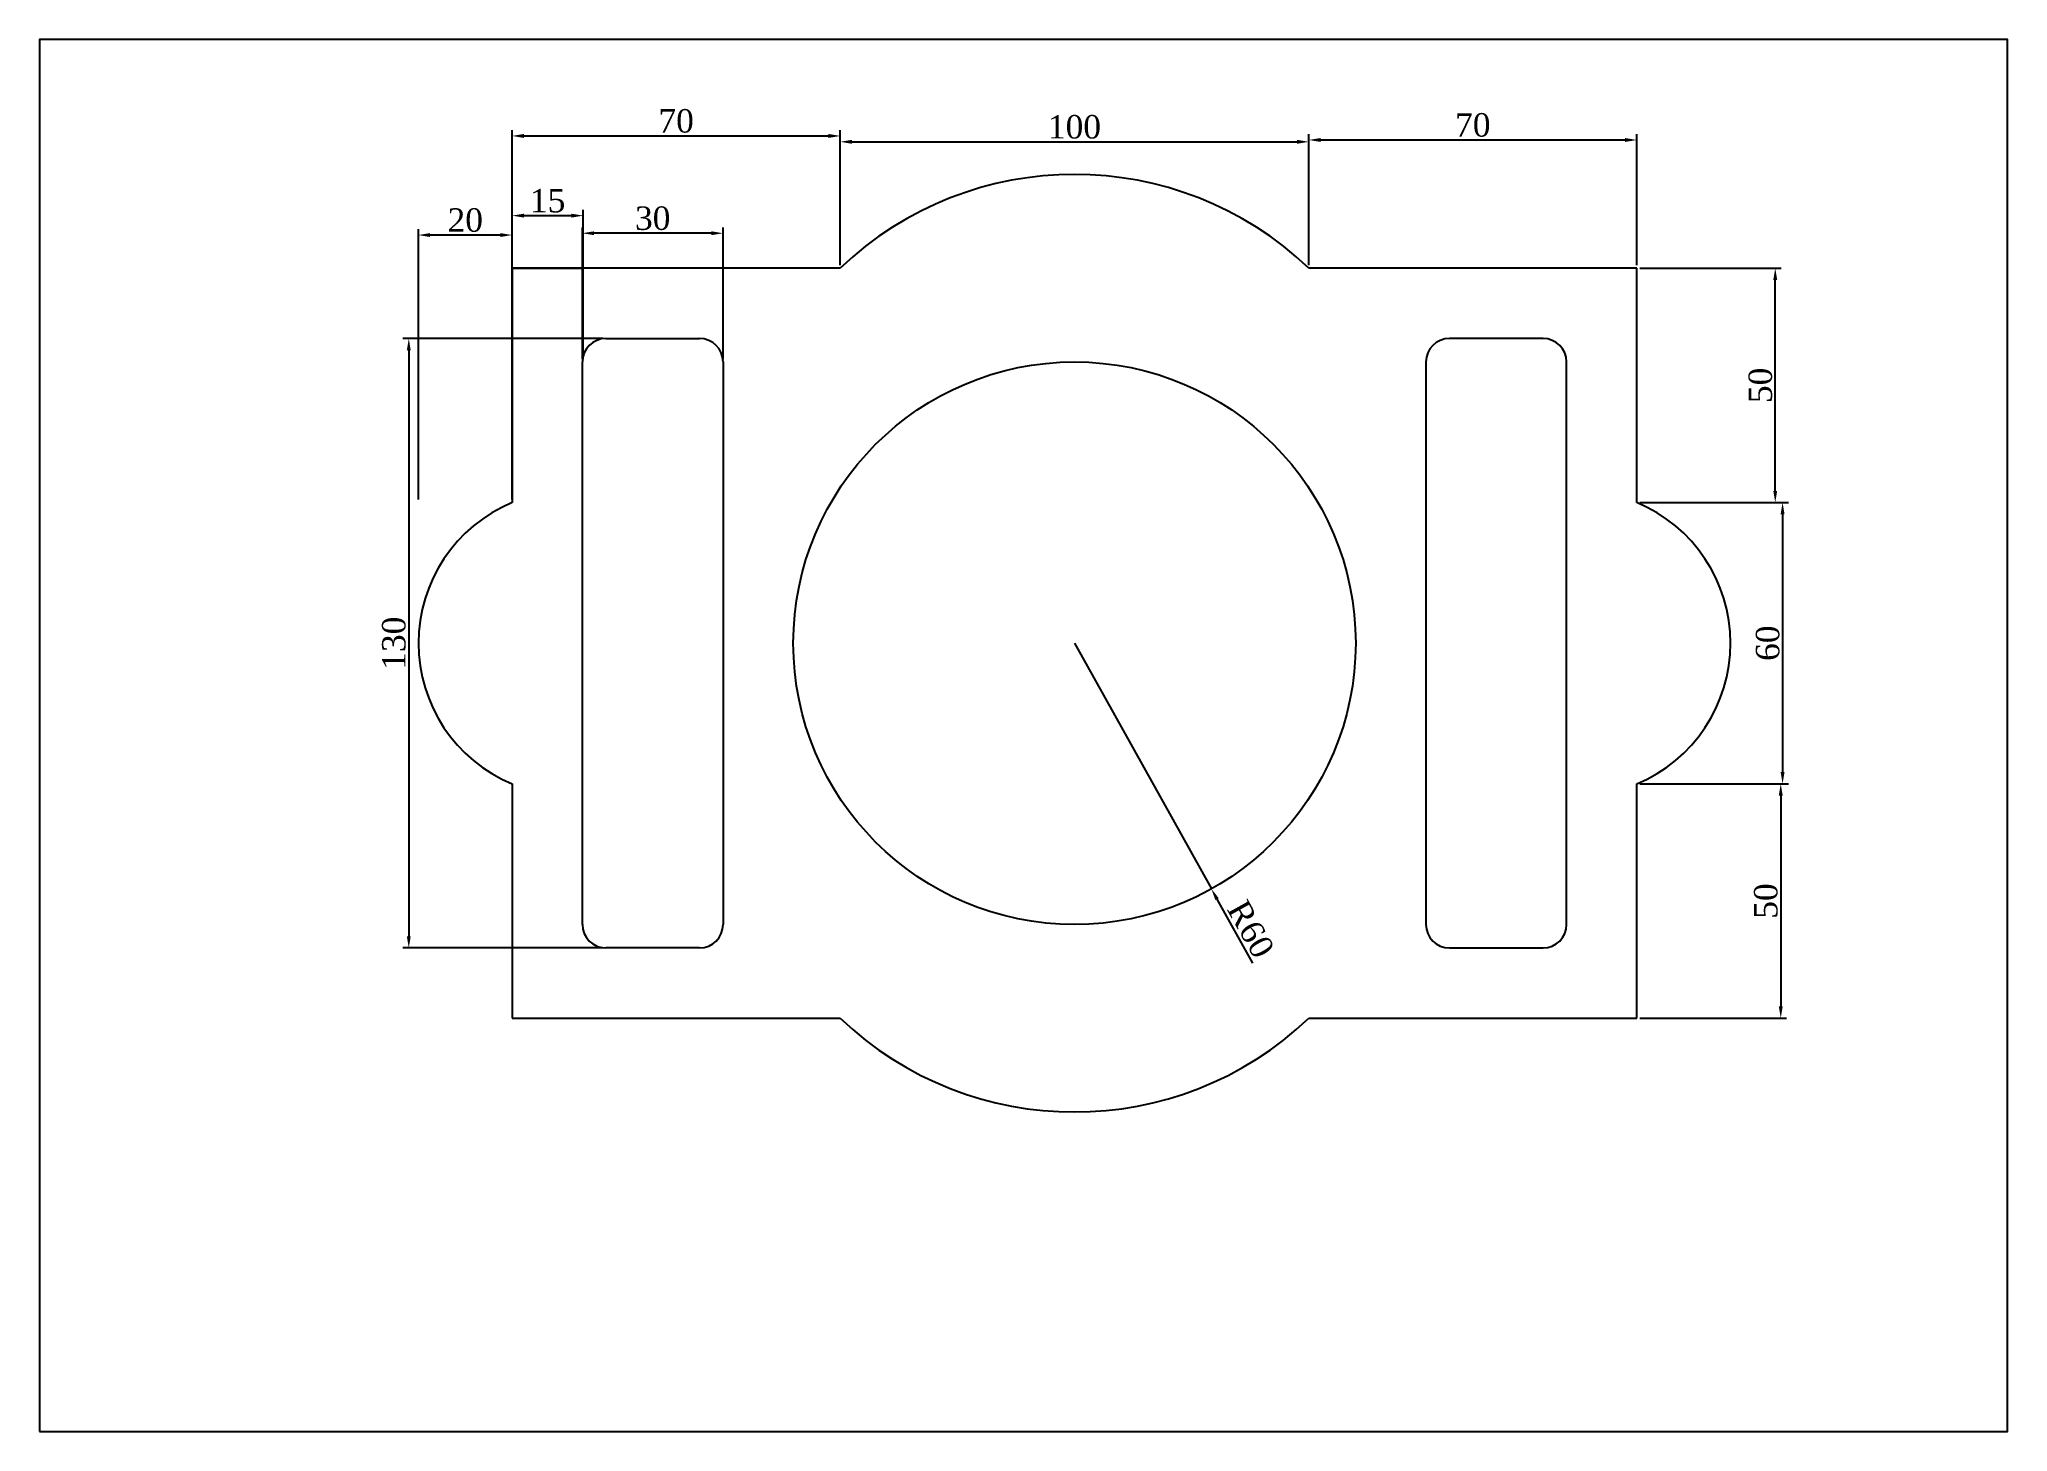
# Model space of a CAD drawing. Header units: millimetres. Extents: x 0 to 420, y 0 to 297.
import ezdxf

# ---------------------------------------------------------------- set-up
doc = ezdxf.new("R2010")
doc.units = ezdxf.units.MM
doc.styles.get("Standard").update_dxf_attribs({"font": 'times.ttf', "height": 5})
doc.dimstyles.new('ISO-25', dxfattribs={"dimtxt": 5, "dimasz": 2.5, "dimexe": 1.25, "dimexo": 0.625, "dimtad": 1, "dimdec": 0, "dimtxsty": 'Standard', "dimcen": 2.5, "dimadec": 0, "dimazin": 0, "dimtfac": 1, "dimtdec": 0, "dimtmove": 0, "dimatfit": 3, "dimfxl": 1, "dimarcsym": 0})

# ---------------------------------------------------------------- blocks, each defined once
blk = doc.blocks.new('*D2')
at = {"color": 0, "lineweight": -2, "transparency": 16777216}
for p, q in [((120.26, 233.19), (77.58, 233.19)), ((78.83, 230.69), (78.83, 105.69)), ((120.26, 103.19), (77.58, 103.19))]:
    blk.add_line(p, q, dxfattribs=at)
at = {"color": 0, "transparency": 16777216}
for points in [[(78.41, 230.69), (79.24, 230.69), (78.83, 233.19)], [(78.41, 105.69), (79.24, 105.69), (78.83, 103.19)]]:
    blk.add_solid(points, dxfattribs=at)
at = {"layer": 'Defpoints', "color": 0, "transparency": 16777216}
for p in [(120.88, 233.19), (78.83, 103.19), (120.88, 103.19)]:
    blk.add_point(p, dxfattribs=at)
at = {"color": 0, "transparency": 16777216, "insert": (75.66, 168.19), "char_height": 5, "attachment_point": 5, "rotation": 90}
blk.add_mtext('130', dxfattribs=at)
blk = doc.blocks.new('*D3')
at = {"color": 0, "lineweight": -2, "transparency": 16777216}
for p, q in [((100.88, 233.81), (100.88, 260.65)), ((116.03, 230.02), (116.03, 260.65)), ((103.38, 259.4), (113.53, 259.4))]:
    blk.add_line(p, q, dxfattribs=at)
at = {"color": 0, "transparency": 16777216}
for points in [[(103.38, 259.81), (103.38, 258.98), (100.88, 259.4)], [(113.53, 259.81), (113.53, 258.98), (116.03, 259.4)]]:
    blk.add_solid(points, dxfattribs=at)
at = {"layer": 'Defpoints', "color": 0, "transparency": 16777216}
for p in [(116.03, 259.4), (100.88, 233.19), (116.03, 229.4)]:
    blk.add_point(p, dxfattribs=at)
at = {"color": 0, "transparency": 16777216, "insert": (108.46, 262.57), "char_height": 5, "attachment_point": 5}
blk.add_mtext('15', dxfattribs=at)
blk = doc.blocks.new('*D4')
at = {"color": 0, "lineweight": -2, "transparency": 16777216}
for p, q in [((341.51, 198.19), (373.23, 198.19)), ((371.98, 195.69), (371.98, 140.69)), ((341.51, 138.19), (373.23, 138.19))]:
    blk.add_line(p, q, dxfattribs=at)
at = {"color": 0, "transparency": 16777216}
for points in [[(371.56, 195.69), (372.39, 195.69), (371.98, 198.19)], [(371.56, 140.69), (372.39, 140.69), (371.98, 138.19)]]:
    blk.add_solid(points, dxfattribs=at)
at = {"layer": 'Defpoints', "color": 0, "transparency": 16777216}
for p in [(340.88, 198.19), (340.88, 138.19), (371.98, 138.19)]:
    blk.add_point(p, dxfattribs=at)
at = {"color": 0, "transparency": 16777216, "insert": (368.81, 168.19), "char_height": 5, "attachment_point": 5, "rotation": 90}
blk.add_mtext('60', dxfattribs=at)
blk = doc.blocks.new('*D5')
at = {"color": 0, "lineweight": -2, "transparency": 16777216}
for p, q in [((80.88, 198.81), (80.88, 256.51)), ((100.88, 198.81), (100.88, 256.51)), ((98.38, 255.26), (83.38, 255.26))]:
    blk.add_line(p, q, dxfattribs=at)
at = {"color": 0, "transparency": 16777216}
for points in [[(83.38, 255.67), (83.38, 254.84), (80.88, 255.26)], [(98.38, 255.67), (98.38, 254.84), (100.88, 255.26)]]:
    blk.add_solid(points, dxfattribs=at)
at = {"layer": 'Defpoints', "color": 0, "transparency": 16777216}
for p in [(80.88, 255.26), (80.88, 198.19), (100.88, 198.19)]:
    blk.add_point(p, dxfattribs=at)
at = {"color": 0, "transparency": 16777216, "insert": (90.88, 258.43), "char_height": 5, "attachment_point": 5}
blk.add_mtext('20', dxfattribs=at)
blk = doc.blocks.new('*D6')
at = {"color": 0, "lineweight": -2, "transparency": 16777216}
for p, q in [((220.88, 168.19), (250.09, 115.78)), ((258.93, 99.91), (251.31, 113.59))]:
    blk.add_line(p, q, dxfattribs=at)
at = {"color": 0, "transparency": 16777216}
blk.add_solid([(251.67, 113.79), (250.94, 113.39), (250.09, 115.78)], dxfattribs=at)
at = {"layer": 'Defpoints', "color": 0, "transparency": 16777216}
for p in [(220.88, 168.19), (250.09, 115.78)]:
    blk.add_point(p, dxfattribs=at)
at = {"color": 0, "transparency": 16777216, "insert": (258.5, 107.2), "char_height": 5, "attachment_point": 5, "rotation": 299.1303}
blk.add_mtext('R60', dxfattribs=at)
blk = doc.blocks.new('*D7')
at = {"color": 0, "lineweight": -2, "transparency": 16777216}
for p, q in [((170.88, 248.81), (170.88, 276.4)), ((173.38, 275.15), (268.38, 275.15)), ((270.88, 248.81), (270.88, 276.4))]:
    blk.add_line(p, q, dxfattribs=at)
at = {"color": 0, "transparency": 16777216}
for points in [[(173.38, 275.57), (173.38, 274.73), (170.88, 275.15)], [(268.38, 275.57), (268.38, 274.73), (270.88, 275.15)]]:
    blk.add_solid(points, dxfattribs=at)
at = {"layer": 'Defpoints', "color": 0, "transparency": 16777216}
for p in [(270.88, 275.15), (170.88, 248.19), (270.88, 248.19)]:
    blk.add_point(p, dxfattribs=at)
at = {"color": 0, "transparency": 16777216, "insert": (220.88, 278.32), "char_height": 5, "attachment_point": 5}
blk.add_mtext('100', dxfattribs=at)
blk = doc.blocks.new('*D8')
at = {"color": 0, "lineweight": -2, "transparency": 16777216}
for p, q in [((100.88, 248.81), (100.88, 277.65)), ((170.88, 248.81), (170.88, 277.65)), ((103.38, 276.4), (168.38, 276.4))]:
    blk.add_line(p, q, dxfattribs=at)
at = {"color": 0, "transparency": 16777216}
for points in [[(103.38, 276.82), (103.38, 275.98), (100.88, 276.4)], [(168.38, 276.82), (168.38, 275.98), (170.88, 276.4)]]:
    blk.add_solid(points, dxfattribs=at)
at = {"layer": 'Defpoints', "color": 0, "transparency": 16777216}
for p in [(170.88, 276.4), (100.88, 248.19), (170.88, 248.19)]:
    blk.add_point(p, dxfattribs=at)
at = {"color": 0, "transparency": 16777216, "insert": (135.88, 279.58), "char_height": 5, "attachment_point": 5}
blk.add_mtext('70', dxfattribs=at)
blk = doc.blocks.new('*D9')
at = {"color": 0, "lineweight": -2, "transparency": 16777216}
for p, q in [((115.88, 228.81), (115.88, 256.9)), ((145.88, 228.81), (145.88, 256.9)), ((143.38, 255.65), (118.38, 255.65))]:
    blk.add_line(p, q, dxfattribs=at)
at = {"color": 0, "transparency": 16777216}
for points in [[(118.38, 256.06), (118.38, 255.23), (115.88, 255.65)], [(143.38, 256.06), (143.38, 255.23), (145.88, 255.65)]]:
    blk.add_solid(points, dxfattribs=at)
at = {"layer": 'Defpoints', "color": 0, "transparency": 16777216}
for p in [(115.88, 255.65), (115.88, 228.19), (145.88, 228.19)]:
    blk.add_point(p, dxfattribs=at)
at = {"color": 0, "transparency": 16777216, "insert": (130.88, 258.82), "char_height": 5, "attachment_point": 5}
blk.add_mtext('30', dxfattribs=at)
blk = doc.blocks.new('*D10')
at = {"color": 0, "lineweight": -2, "transparency": 16777216}
for p, q in [((341.51, 138.19), (372.84, 138.19)), ((371.59, 135.69), (371.59, 90.69)), ((341.51, 88.19), (372.84, 88.19))]:
    blk.add_line(p, q, dxfattribs=at)
at = {"color": 0, "transparency": 16777216}
for points in [[(371.17, 135.69), (372, 135.69), (371.59, 138.19)], [(371.17, 90.69), (372, 90.69), (371.59, 88.19)]]:
    blk.add_solid(points, dxfattribs=at)
at = {"layer": 'Defpoints', "color": 0, "transparency": 16777216}
for p in [(340.88, 138.19), (340.88, 88.19), (371.59, 88.19)]:
    blk.add_point(p, dxfattribs=at)
at = {"color": 0, "transparency": 16777216, "insert": (368.42, 113.19), "char_height": 5, "attachment_point": 5, "rotation": 90}
blk.add_mtext('50', dxfattribs=at)
blk = doc.blocks.new('*D11')
at = {"color": 0, "lineweight": -2, "transparency": 16777216}
for p, q in [((341.51, 248.19), (371.66, 248.19)), ((370.41, 200.69), (370.41, 245.69)), ((341.51, 198.19), (371.66, 198.19))]:
    blk.add_line(p, q, dxfattribs=at)
at = {"color": 0, "transparency": 16777216}
for points in [[(370, 245.69), (370.83, 245.69), (370.41, 248.19)], [(370, 200.69), (370.83, 200.69), (370.41, 198.19)]]:
    blk.add_solid(points, dxfattribs=at)
at = {"layer": 'Defpoints', "color": 0, "transparency": 16777216}
for p in [(340.88, 248.19), (370.41, 248.19), (340.88, 198.19)]:
    blk.add_point(p, dxfattribs=at)
at = {"color": 0, "transparency": 16777216, "insert": (367.25, 223.19), "char_height": 5, "attachment_point": 5, "rotation": 90}
blk.add_mtext('50', dxfattribs=at)
blk = doc.blocks.new('*D12')
at = {"color": 0, "lineweight": -2, "transparency": 16777216}
for p, q in [((270.88, 248.81), (270.88, 276.79)), ((273.38, 275.54), (338.38, 275.54)), ((340.88, 248.81), (340.88, 276.79))]:
    blk.add_line(p, q, dxfattribs=at)
at = {"color": 0, "transparency": 16777216}
for points in [[(273.38, 275.96), (273.38, 275.12), (270.88, 275.54)], [(338.38, 275.96), (338.38, 275.12), (340.88, 275.54)]]:
    blk.add_solid(points, dxfattribs=at)
at = {"layer": 'Defpoints', "color": 0, "transparency": 16777216}
for p in [(340.88, 275.54), (270.88, 248.19), (340.88, 248.19)]:
    blk.add_point(p, dxfattribs=at)
at = {"color": 0, "transparency": 16777216, "insert": (305.88, 278.72), "char_height": 5, "attachment_point": 5}
blk.add_mtext('70', dxfattribs=at)

msp = doc.modelspace()

# ---------------------------------------------------------------- linework, layer by layer
for p, q in [((100.88, 248.19), (100.88, 198.19)), ((170.88, 248.19), (100.88, 248.19)), ((100.88, 248.19), (115.88, 248.19)), ((340.88, 248.19), (270.88, 248.19)), ((340.88, 198.19), (340.88, 248.19)), ((120.88, 233.19), (140.88, 233.19)), ((320.88, 233.19), (300.88, 233.19)), ((115.88, 108.19), (115.88, 228.19)), ((145.88, 228.19), (145.88, 108.19)), ((295.88, 228.19), (295.88, 108.19)), ((325.88, 108.19), (325.88, 228.19)), ((100.88, 138.19), (100.88, 88.19)), ((340.88, 88.19), (340.88, 138.19)), ((140.88, 103.19), (120.88, 103.19)), ((300.88, 103.19), (320.88, 103.19)), ((100.88, 88.19), (170.88, 88.19)), ((100.88, 88.19), (115.88, 88.19)), ((270.88, 88.19), (340.88, 88.19))]:
    msp.add_line(p, q)
msp.add_lwpolyline([(0, 0), (420, 0), (420, 297), (0, 297)], close=True)
msp.add_circle((220.88, 168.19), 60)
for centre, radius, start, end in [((220.88, 195.69), 72.5, 46.3972, 133.6028), ((120.88, 228.19), 5, 90, 180), ((120.88, 228.19), 5, 90, 180), ((140.88, 228.19), 5, 0, 90), ((300.88, 228.19), 5, 90, 180), ((320.88, 228.19), 5, 0, 90), ((113.38, 168.19), 32.5, 112.6199, 247.3801), ((328.38, 168.19), 32.5, 292.6199, 67.3801), ((120.88, 108.19), 5, 180, 270), ((140.88, 108.19), 5, 270, 0), ((300.88, 108.19), 5, 180, 270), ((320.88, 108.19), 5, 270, 0), ((220.88, 140.69), 72.5, 226.3972, 313.6028)]:
    msp.add_arc(centre, radius, start, end)

# ---------------------------------------------------------------- dimensions: what is measured, and where the dimension line sits
for base, p1, p2, picture, middle in [((170.88, 276.4), (100.88, 248.19), (170.88, 248.19), '*D8', (135.88, 279.58)), ((270.88, 275.15), (170.88, 248.19), (270.88, 248.19), '*D7', (220.88, 278.32)), ((340.88, 275.54), (270.88, 248.19), (340.88, 248.19), '*D12', (305.88, 278.72)), ((116.03, 259.4), (100.88, 233.19), (116.03, 229.4), '*D3', (108.46, 262.57)), ((80.88, 255.26), (100.88, 198.19), (80.88, 198.19), '*D5', (90.88, 258.43)), ((115.88, 255.65), (145.88, 228.19), (115.88, 228.19), '*D9', (130.88, 258.82))]:
    dim = msp.add_linear_dim(base=base, p1=p1, p2=p2, dimstyle='ISO-25')
    dim.commit()
    dim.dimension.update_dxf_attribs({"geometry": picture, "text_midpoint": middle})
for base, p1, p2, picture, middle in [((370.41, 248.19), (340.88, 198.19), (340.88, 248.19), '*D11', (367.25, 223.19)), ((78.83, 103.19), (120.88, 233.19), (120.88, 103.19), '*D2', (75.66, 168.19)), ((371.98, 138.19), (340.88, 198.19), (340.88, 138.19), '*D4', (368.81, 168.19)), ((371.59, 88.19), (340.88, 138.19), (340.88, 88.19), '*D10', (368.42, 113.19))]:
    dim = msp.add_linear_dim(base=base, p1=p1, p2=p2, angle=90, dimstyle='ISO-25')
    dim.commit()
    dim.dimension.update_dxf_attribs({"geometry": picture, "text_midpoint": middle})
dim = msp.add_radius_dim(center=(220.88, 168.19), mpoint=(250.09, 115.78), dimstyle='ISO-25')
dim.commit()
dim.dimension.update_dxf_attribs({"geometry": '*D6', "text_midpoint": (258.5, 107.2)})

doc.saveas('drawing.dxf')
